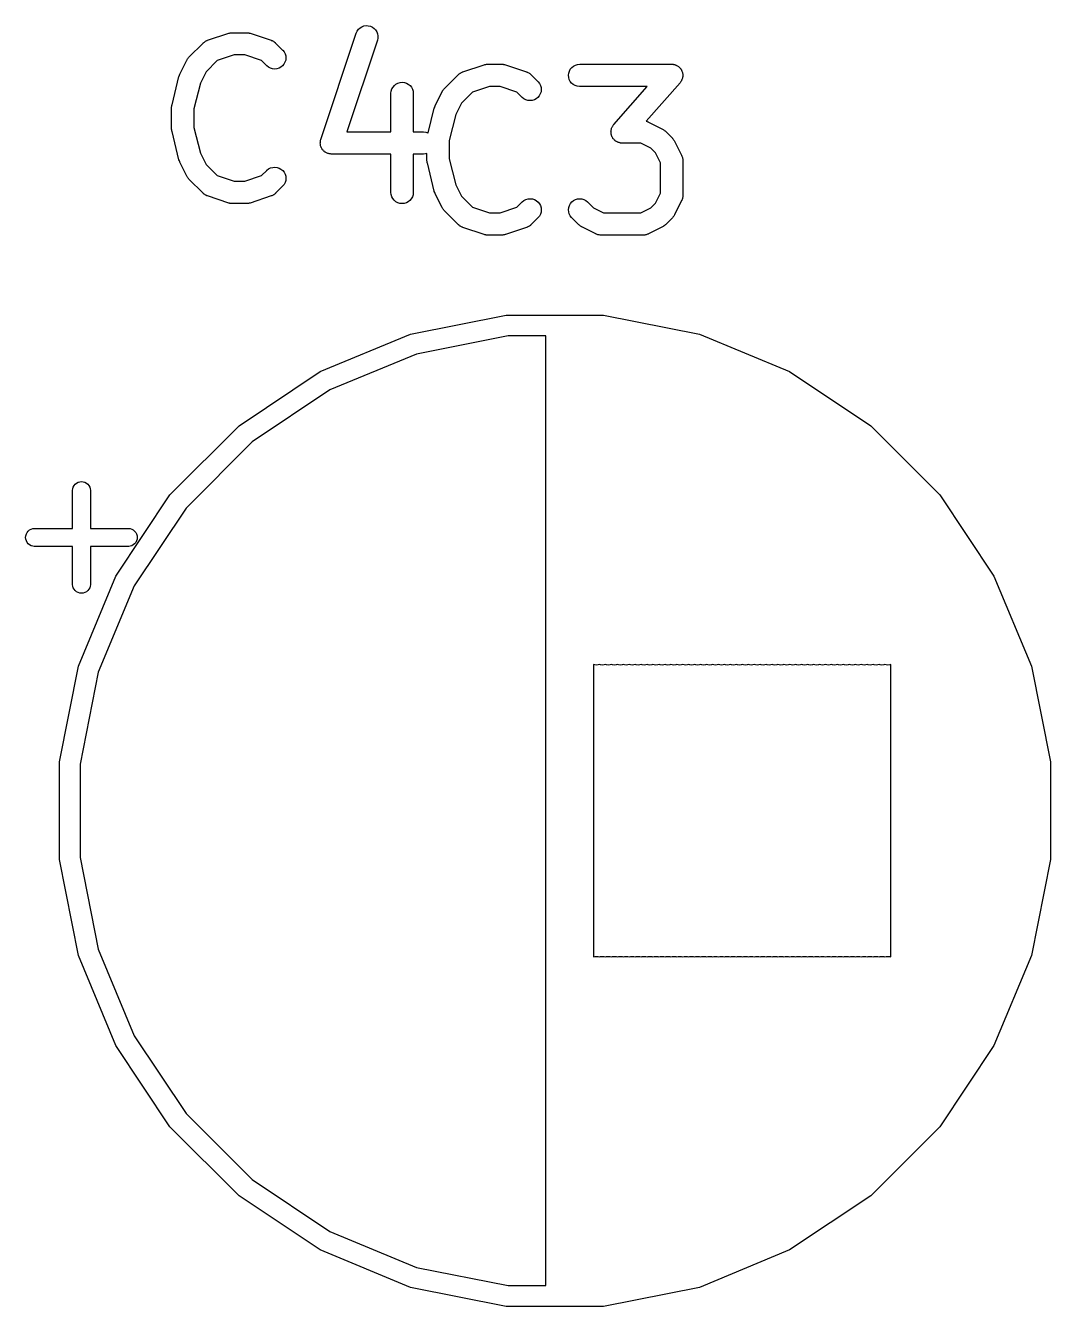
# Model space of a CAD drawing. Extents: x 104.3 to 159.2, y -93 to -16.3.
# Drawn here: x 139.93 to 146.82, y -77.5 to -68.89 of the extents above; entities that cross this region are included whole.
import ezdxf

# ---------------------------------------------------------------- set-up
doc = ezdxf.new("R2010")
doc.units = 0
doc.layers.add('BLACK', color=7, linetype='CONTINUOUS')

msp = doc.modelspace()

# ---------------------------------------------------------------- linework, layer by layer
at = {"layer": 'BLACK', "linetype": 'CONTINUOUS'}
for p, q in [((142.154, -68.9361), (142.16, -68.9228)), ((142.16, -68.9228), (142.168, -68.9109)), ((142.168, -68.9109), (142.179, -68.901)), ((142.179, -68.901), (142.192, -68.8933)), ((142.192, -68.8933), (142.205, -68.8882)), ((142.205, -68.8882), (142.22, -68.8859)), ((142.22, -68.8859), (142.234, -68.8864)), ((142.234, -68.8864), (142.249, -68.8898)), ((142.249, -68.8898), (142.262, -68.8958)), ((142.262, -68.8958), (142.274, -68.9044)), ((142.274, -68.9044), (142.284, -68.915)), ((142.284, -68.915), (142.292, -68.9275)), ((142.292, -68.9275), (142.297, -68.9411)), ((141.028, -69.0982), (141.124, -69.003)), ((141.124, -69.0022), (141.126, -69.0009)), ((141.124, -69.003), (141.124, -69.0022)), ((141.126, -69.0009), (141.128, -68.9993)), ((141.128, -68.9993), (141.132, -68.9963)), ((141.132, -68.9963), (141.136, -68.9931)), ((141.136, -68.9931), (141.138, -68.9921)), ((141.138, -68.9921), (141.14, -68.9908)), ((141.14, -68.9908), (141.144, -68.9887)), ((141.144, -68.9887), (141.149, -68.9864)), ((141.149, -68.9864), (141.151, -68.9857)), ((141.151, -68.9857), (141.153, -68.9848)), ((141.153, -68.9848), (141.296, -68.9372)), ((141.296, -68.9372), (141.297, -68.9369)), ((141.297, -68.9369), (141.301, -68.936)), ((141.301, -68.936), (141.305, -68.9348)), ((141.305, -68.9348), (141.308, -68.9345)), ((141.308, -68.9345), (141.311, -68.9339)), ((141.311, -68.9339), (141.315, -68.9338)), ((141.315, -68.9338), (141.32, -68.9334)), ((141.32, -68.9334), (141.415, -68.9334)), ((141.415, -68.9334), (141.416, -68.9334)), ((141.416, -68.9334), (141.42, -68.9339)), ((141.42, -68.9339), (141.424, -68.934)), ((141.424, -68.934), (141.427, -68.9347)), ((141.427, -68.9347), (141.43, -68.935)), ((141.43, -68.935), (141.434, -68.9363)), ((141.434, -68.9363), (141.439, -68.9372)), ((141.439, -68.9372), (141.581, -68.9848)), ((141.581, -68.9848), (141.582, -68.9852)), ((141.582, -68.9852), (141.584, -68.9861)), ((141.584, -68.9861), (141.587, -68.9868)), ((141.587, -68.9868), (141.591, -68.9892)), ((141.591, -68.9892), (141.596, -68.9913)), ((141.596, -68.9913), (141.597, -68.9926)), ((141.597, -68.9926), (141.599, -68.9937)), ((141.599, -68.9937), (141.603, -68.9969)), ((141.603, -68.9969), (141.608, -68.9999)), ((141.608, -68.9999), (141.609, -69.0016)), ((141.609, -69.0016), (141.611, -69.003)), ((141.611, -69.003), (141.658, -69.0506)), ((141.915, -69.6513), (142.153, -68.937)), ((142.296, -68.9845), (142.09, -69.6)), ((142.153, -68.937), (142.154, -68.9361)), ((142.299, -68.9702), (142.296, -68.9845)), ((142.297, -68.9411), (142.299, -68.9556)), ((142.299, -68.9556), (142.299, -68.9702)), ((141.026, -69.1015), (141.028, -69.0982)), ((141.332, -69.0834), (141.217, -69.1216)), ((141.403, -69.0834), (141.332, -69.0834)), ((141.517, -69.1216), (141.403, -69.0834)), ((141.658, -69.0506), (141.659, -69.0513)), ((141.659, -69.0513), (141.668, -69.0628)), ((141.668, -69.0628), (141.675, -69.0758)), ((141.675, -69.0758), (141.679, -69.0898)), ((141.679, -69.0898), (141.68, -69.1044)), ((140.967, -69.2129), (141.014, -69.1177)), ((141.014, -69.1177), (141.015, -69.1168)), ((141.015, -69.1168), (141.017, -69.1132)), ((141.017, -69.1132), (141.019, -69.1095)), ((141.019, -69.1095), (141.021, -69.1071)), ((141.021, -69.1071), (141.023, -69.1045)), ((141.023, -69.1045), (141.026, -69.1015)), ((141.217, -69.1216), (141.143, -69.1957)), ((141.552, -69.1567), (141.517, -69.1216)), ((141.564, -69.1659), (141.552, -69.1567)), ((141.577, -69.1729), (141.564, -69.1659)), ((141.591, -69.1771), (141.577, -69.1729)), ((141.605, -69.1786), (141.591, -69.1771)), ((141.62, -69.1772), (141.605, -69.1786)), ((141.634, -69.1731), (141.62, -69.1772)), ((141.647, -69.1662), (141.634, -69.1731)), ((141.658, -69.157), (141.647, -69.1662)), ((141.667, -69.1458), (141.658, -69.157)), ((141.674, -69.1329), (141.667, -69.1458)), ((141.679, -69.119), (141.674, -69.1329)), ((141.68, -69.1044), (141.679, -69.119)), ((142.871, -69.1968), (143.014, -69.1492)), ((143.014, -69.1492), (143.015, -69.1489)), ((143.015, -69.1489), (143.019, -69.148)), ((143.019, -69.148), (143.023, -69.1468)), ((143.023, -69.1468), (143.026, -69.1465)), ((143.026, -69.1465), (143.029, -69.1459)), ((143.029, -69.1459), (143.033, -69.1458)), ((143.033, -69.1458), (143.038, -69.1454)), ((143.038, -69.1454), (143.133, -69.1454)), ((143.133, -69.1454), (143.134, -69.1454)), ((143.134, -69.1454), (143.138, -69.1459)), ((143.138, -69.1459), (143.142, -69.146)), ((143.142, -69.146), (143.145, -69.1467)), ((143.145, -69.1467), (143.148, -69.147)), ((143.148, -69.147), (143.152, -69.1483)), ((143.152, -69.1483), (143.157, -69.1492)), ((143.157, -69.1492), (143.299, -69.1968)), ((143.588, -69.1913), (143.594, -69.1784)), ((143.594, -69.1784), (143.604, -69.1672)), ((143.604, -69.1672), (143.615, -69.1579)), ((143.615, -69.1579), (143.628, -69.151)), ((143.628, -69.151), (143.642, -69.1468)), ((143.642, -69.1468), (143.657, -69.1454)), ((143.657, -69.1454), (144.276, -69.1454)), ((144.276, -69.1454), (144.277, -69.1454)), ((144.277, -69.1454), (144.281, -69.1459)), ((144.281, -69.1459), (144.286, -69.1461)), ((144.286, -69.1461), (144.289, -69.1467)), ((144.289, -69.1467), (144.291, -69.147)), ((144.291, -69.147), (144.296, -69.1484)), ((144.296, -69.1484), (144.3, -69.1495)), ((144.3, -69.1495), (144.303, -69.1506)), ((144.303, -69.1506), (144.305, -69.1514)), ((144.305, -69.1514), (144.309, -69.1537)), ((144.309, -69.1537), (144.314, -69.1557)), ((144.314, -69.1557), (144.316, -69.1572)), ((144.316, -69.1572), (144.318, -69.1585)), ((144.318, -69.1585), (144.322, -69.1615)), ((144.322, -69.1615), (144.325, -69.1643)), ((144.325, -69.1643), (144.327, -69.1662)), ((144.327, -69.1662), (144.329, -69.1679)), ((144.329, -69.1679), (144.332, -69.1716)), ((144.332, -69.1716), (144.335, -69.175)), ((144.335, -69.175), (144.337, -69.1773)), ((144.337, -69.1773), (144.338, -69.1793)), ((144.338, -69.1793), (144.341, -69.1835)), ((144.341, -69.1835), (144.343, -69.1875)), ((140.914, -69.4188), (140.961, -69.2283)), ((140.961, -69.2273), (140.962, -69.2269)), ((140.961, -69.2283), (140.961, -69.2273)), ((140.962, -69.2266), (140.964, -69.2201)), ((140.962, -69.2269), (140.962, -69.2266)), ((140.964, -69.2201), (140.967, -69.2136)), ((140.967, -69.2133), (140.967, -69.2129)), ((140.967, -69.2136), (140.967, -69.2133)), ((141.143, -69.1957), (141.105, -69.2727)), ((142.421, -69.279), (142.434, -69.2722)), ((142.434, -69.2722), (142.448, -69.268)), ((142.448, -69.268), (142.463, -69.2667)), ((142.463, -69.2667), (142.478, -69.2682)), ((142.478, -69.2682), (142.492, -69.2726)), ((142.492, -69.2726), (142.504, -69.2795)), ((142.746, -69.3102), (142.842, -69.215)), ((142.842, -69.2142), (142.844, -69.2129)), ((142.842, -69.215), (142.842, -69.2142)), ((142.844, -69.2129), (142.846, -69.2113)), ((142.846, -69.2113), (142.85, -69.2083)), ((142.85, -69.2083), (142.854, -69.2051)), ((142.854, -69.2051), (142.856, -69.2041)), ((142.856, -69.2041), (142.858, -69.2028)), ((142.858, -69.2028), (142.862, -69.2007)), ((142.862, -69.2007), (142.867, -69.1984)), ((142.867, -69.1984), (142.869, -69.1977)), ((142.869, -69.1977), (142.871, -69.1968)), ((143.299, -69.1968), (143.3, -69.1972)), ((143.3, -69.1972), (143.302, -69.1981)), ((143.302, -69.1981), (143.305, -69.1988)), ((143.305, -69.1988), (143.309, -69.2012)), ((143.309, -69.2012), (143.314, -69.2033)), ((143.314, -69.2033), (143.315, -69.2046)), ((143.315, -69.2046), (143.317, -69.2057)), ((143.317, -69.2057), (143.321, -69.2089)), ((143.321, -69.2089), (143.326, -69.2119)), ((143.326, -69.2119), (143.327, -69.2136)), ((143.327, -69.2136), (143.329, -69.215)), ((143.329, -69.215), (143.376, -69.2626)), ((143.376, -69.2626), (143.377, -69.2633)), ((143.377, -69.2633), (143.386, -69.2748)), ((143.582, -69.2199), (143.583, -69.2053)), ((143.583, -69.2344), (143.582, -69.2199)), ((143.583, -69.2053), (143.588, -69.1913)), ((143.587, -69.2485), (143.583, -69.2344)), ((143.594, -69.2614), (143.587, -69.2485)), ((143.603, -69.2729), (143.594, -69.2614)), ((144.332, -69.2698), (144.105, -69.5291)), ((144.335, -69.2659), (144.332, -69.2698)), ((144.338, -69.2623), (144.335, -69.2659)), ((144.339, -69.26), (144.338, -69.2623)), ((144.341, -69.2579), (144.339, -69.26)), ((144.343, -69.2536), (144.341, -69.2579)), ((144.343, -69.1875), (144.344, -69.19)), ((144.345, -69.2494), (144.343, -69.2536)), ((144.344, -69.19), (144.345, -69.1923)), ((144.345, -69.1923), (144.347, -69.1968)), ((144.346, -69.2469), (144.345, -69.2494)), ((144.347, -69.2445), (144.346, -69.2469)), ((144.347, -69.1968), (144.348, -69.2012)), ((144.348, -69.24), (144.347, -69.2445)), ((144.348, -69.2012), (144.349, -69.2038)), ((144.349, -69.2355), (144.348, -69.24)), ((144.349, -69.2038), (144.349, -69.2063)), ((144.349, -69.2063), (144.35, -69.211)), ((144.35, -69.2303), (144.349, -69.2328)), ((144.349, -69.2328), (144.349, -69.2355)), ((144.35, -69.211), (144.351, -69.2157)), ((144.351, -69.2157), (144.35, -69.2183)), ((144.35, -69.2183), (144.351, -69.2209)), ((144.351, -69.2209), (144.35, -69.2256)), ((144.35, -69.2256), (144.35, -69.2303)), ((141.105, -69.2727), (141.061, -69.4462)), ((142.387, -69.3407), (142.389, -69.3261)), ((142.387, -69.3417), (142.387, -69.3407)), ((142.387, -69.6), (142.387, -69.3417)), ((142.389, -69.3261), (142.394, -69.3122)), ((142.394, -69.3122), (142.401, -69.2993)), ((142.401, -69.2993), (142.41, -69.2881)), ((142.41, -69.2881), (142.421, -69.279)), ((142.504, -69.2795), (142.516, -69.2889)), ((142.516, -69.2889), (142.525, -69.3002)), ((142.525, -69.3002), (142.532, -69.3131)), ((142.532, -69.3131), (142.536, -69.3271)), ((142.536, -69.3271), (142.537, -69.3417)), ((142.537, -69.3417), (142.537, -69.6)), ((142.685, -69.4249), (142.732, -69.3297)), ((142.732, -69.3297), (142.733, -69.3288)), ((142.733, -69.3288), (142.735, -69.3252)), ((142.735, -69.3252), (142.737, -69.3215)), ((142.737, -69.3215), (142.739, -69.3191)), ((142.739, -69.3191), (142.741, -69.3165)), ((142.741, -69.3165), (142.744, -69.3135)), ((142.744, -69.3135), (142.746, -69.3102)), ((142.935, -69.3336), (142.861, -69.4077)), ((143.05, -69.2954), (142.935, -69.3336)), ((143.121, -69.2954), (143.05, -69.2954)), ((143.235, -69.3336), (143.121, -69.2954)), ((143.27, -69.3687), (143.235, -69.3336)), ((143.385, -69.3578), (143.376, -69.369)), ((143.392, -69.3449), (143.385, -69.3578)), ((143.386, -69.2748), (143.393, -69.2878)), ((143.397, -69.331), (143.392, -69.3449)), ((143.393, -69.2878), (143.397, -69.3018)), ((143.397, -69.3018), (143.398, -69.3164)), ((143.398, -69.3164), (143.397, -69.331)), ((143.614, -69.2823), (143.603, -69.2729)), ((143.627, -69.2893), (143.614, -69.2823)), ((143.641, -69.2937), (143.627, -69.2893)), ((143.656, -69.2954), (143.641, -69.2937)), ((143.657, -69.2954), (143.656, -69.2954)), ((144.11, -69.2954), (143.657, -69.2954)), ((143.886, -69.5519), (144.11, -69.2954)), ((140.911, -69.4332), (140.912, -69.4273)), ((140.911, -69.4346), (140.911, -69.4332)), ((140.911, -69.4359), (140.911, -69.4346)), ((140.911, -69.437), (140.911, -69.4359)), ((140.911, -69.5798), (140.911, -69.437)), ((140.912, -69.4273), (140.913, -69.4214)), ((140.913, -69.4201), (140.914, -69.4188)), ((140.913, -69.4214), (140.913, -69.4201)), ((142.637, -69.6075), (142.679, -69.4403)), ((142.679, -69.4393), (142.68, -69.4389)), ((142.679, -69.4403), (142.679, -69.4393)), ((142.68, -69.4386), (142.682, -69.4321)), ((142.68, -69.4389), (142.68, -69.4386)), ((142.682, -69.4321), (142.685, -69.4256)), ((142.685, -69.4253), (142.685, -69.4249)), ((142.685, -69.4256), (142.685, -69.4253)), ((142.861, -69.4077), (142.823, -69.4847)), ((143.282, -69.3779), (143.27, -69.3687)), ((143.295, -69.3849), (143.282, -69.3779)), ((143.309, -69.3891), (143.295, -69.3849)), ((143.323, -69.3906), (143.309, -69.3891)), ((143.338, -69.3892), (143.323, -69.3906)), ((143.352, -69.3851), (143.338, -69.3892)), ((143.365, -69.3782), (143.352, -69.3851)), ((143.376, -69.369), (143.365, -69.3782)), ((141.061, -69.4462), (141.061, -69.5706)), ((142.823, -69.4847), (142.779, -69.6582)), ((144.105, -69.5291), (144.11, -69.5309)), ((144.11, -69.5309), (144.115, -69.5324)), ((140.911, -69.5811), (140.911, -69.5798)), ((140.911, -69.5825), (140.911, -69.5811)), ((140.912, -69.5884), (140.911, -69.5825)), ((140.913, -69.5944), (140.912, -69.5884)), ((140.913, -69.5957), (140.913, -69.5944)), ((140.913, -69.597), (140.913, -69.5957)), ((140.914, -69.598), (140.913, -69.597)), ((140.961, -69.7885), (140.914, -69.598)), ((141.061, -69.5706), (141.105, -69.7441)), ((142.09, -69.6), (142.387, -69.6)), ((142.537, -69.6), (142.605, -69.6)), ((142.605, -69.6), (142.606, -69.6001)), ((142.606, -69.6001), (142.621, -69.6017)), ((142.621, -69.6017), (142.635, -69.6061)), ((142.635, -69.6061), (142.637, -69.6075)), ((143.867, -69.6008), (143.868, -69.5961)), ((143.868, -69.6034), (143.867, -69.6008)), ((143.868, -69.5914), (143.869, -69.5889)), ((143.868, -69.5961), (143.868, -69.5914)), ((143.868, -69.6061), (143.868, -69.6034)), ((143.868, -69.6107), (143.868, -69.6061)), ((143.869, -69.6154), (143.868, -69.6107)), ((143.869, -69.5863), (143.87, -69.5818)), ((143.869, -69.5889), (143.869, -69.5863)), ((143.869, -69.6179), (143.869, -69.6154)), ((143.87, -69.5818), (143.871, -69.5772)), ((143.871, -69.5772), (143.872, -69.5748)), ((143.872, -69.5748), (143.873, -69.5723)), ((143.873, -69.5723), (143.875, -69.5681)), ((143.875, -69.5681), (143.877, -69.5638)), ((143.877, -69.5638), (143.879, -69.5617)), ((143.879, -69.5617), (143.88, -69.5594)), ((143.88, -69.5594), (143.883, -69.5558)), ((143.883, -69.5558), (143.886, -69.5519)), ((144.115, -69.5324), (144.117, -69.5335)), ((144.117, -69.5335), (144.119, -69.5343)), ((144.119, -69.5343), (144.214, -69.5819)), ((144.214, -69.5819), (144.215, -69.5823)), ((144.215, -69.5823), (144.218, -69.5846)), ((144.218, -69.5846), (144.222, -69.5866)), ((144.222, -69.5866), (144.225, -69.5886)), ((144.225, -69.5886), (144.227, -69.5903)), ((144.227, -69.5903), (144.23, -69.5932)), ((144.23, -69.5932), (144.234, -69.5959)), ((144.234, -69.5959), (144.281, -69.6435)), ((141.911, -69.6745), (141.912, -69.6701)), ((141.912, -69.6774), (141.911, -69.6745)), ((141.911, -69.6802), (141.912, -69.6774)), ((141.912, -69.6846), (141.911, -69.6802)), ((141.912, -69.6656), (141.913, -69.6628)), ((141.912, -69.6701), (141.912, -69.6656)), ((141.913, -69.6891), (141.912, -69.6846)), ((141.913, -69.66), (141.914, -69.6557)), ((141.913, -69.6628), (141.913, -69.66)), ((141.913, -69.6919), (141.913, -69.6891)), ((141.914, -69.6947), (141.913, -69.6919)), ((141.914, -69.6557), (141.915, -69.6513)), ((141.915, -69.6988), (141.914, -69.6947)), ((141.917, -69.7031), (141.915, -69.6988)), ((141.918, -69.7057), (141.917, -69.7031)), ((142.779, -69.6582), (142.779, -69.7826)), ((143.87, -69.6205), (143.869, -69.6179)), ((143.872, -69.6249), (143.87, -69.6205)), ((143.873, -69.6294), (143.872, -69.6249)), ((143.874, -69.6318), (143.873, -69.6294)), ((143.875, -69.6342), (143.874, -69.6318)), ((143.877, -69.6382), (143.875, -69.6342)), ((143.88, -69.6424), (143.877, -69.6382)), ((143.881, -69.6444), (143.88, -69.6424)), ((143.883, -69.6467), (143.881, -69.6444)), ((143.886, -69.6501), (143.883, -69.6467)), ((143.889, -69.6538), (143.886, -69.6501)), ((143.891, -69.6555), (143.889, -69.6538)), ((143.893, -69.6574), (143.891, -69.6555)), ((143.896, -69.6602), (143.893, -69.6574)), ((143.9, -69.6632), (143.896, -69.6602)), ((143.902, -69.6645), (143.9, -69.6632)), ((143.904, -69.666), (143.902, -69.6645)), ((143.909, -69.668), (143.904, -69.666)), ((143.913, -69.6703), (143.909, -69.668)), ((143.915, -69.6711), (143.913, -69.6703)), ((143.918, -69.6722), (143.915, -69.6711)), ((143.922, -69.6733), (143.918, -69.6722)), ((143.927, -69.6747), (143.922, -69.6733)), ((143.929, -69.675), (143.927, -69.6747)), ((143.932, -69.6756), (143.929, -69.675)), ((143.937, -69.6758), (143.932, -69.6756)), ((143.941, -69.6763), (143.937, -69.6758)), ((143.942, -69.6763), (143.941, -69.6763)), ((144.068, -69.6763), (143.942, -69.6763)), ((144.136, -69.7106), (144.068, -69.6763)), ((144.281, -69.6435), (144.282, -69.6443)), ((144.282, -69.6443), (144.284, -69.6476)), ((144.284, -69.6476), (144.287, -69.6506)), ((144.287, -69.6506), (144.289, -69.6533)), ((144.289, -69.6533), (144.291, -69.6557)), ((144.291, -69.6557), (144.293, -69.6595)), ((144.293, -69.6595), (144.295, -69.663)), ((144.295, -69.663), (144.343, -69.7583)), ((140.961, -69.7888), (140.961, -69.7885)), ((140.961, -69.7891), (140.961, -69.7888)), ((140.964, -69.7956), (140.961, -69.7891)), ((141.105, -69.7441), (141.143, -69.8211)), ((141.919, -69.7084), (141.918, -69.7057)), ((141.921, -69.7122), (141.919, -69.7084)), ((141.924, -69.7161), (141.921, -69.7122)), ((141.925, -69.7183), (141.924, -69.7161)), ((141.927, -69.7208), (141.925, -69.7183)), ((141.93, -69.724), (141.927, -69.7208)), ((141.933, -69.7275), (141.93, -69.724)), ((141.935, -69.7294), (141.933, -69.7275)), ((141.937, -69.7314), (141.935, -69.7294)), ((141.94, -69.7341), (141.937, -69.7314)), ((141.944, -69.7369), (141.94, -69.7341)), ((141.946, -69.7383), (141.944, -69.7369)), ((141.949, -69.74), (141.946, -69.7383)), ((141.953, -69.7418), (141.949, -69.74)), ((141.957, -69.744), (141.953, -69.7418)), ((141.959, -69.7448), (141.957, -69.744)), ((141.962, -69.746), (141.959, -69.7448)), ((141.966, -69.7471), (141.962, -69.746)), ((141.971, -69.7484), (141.966, -69.7471)), ((141.974, -69.7487), (141.971, -69.7484)), ((141.976, -69.7494), (141.974, -69.7487)), ((141.981, -69.7495), (141.976, -69.7494)), ((141.985, -69.75), (141.981, -69.7495)), ((141.986, -69.75), (141.985, -69.75)), ((142.387, -69.75), (141.986, -69.75)), ((142.387, -70.0084), (142.387, -69.75)), ((142.605, -69.75), (142.537, -69.75)), ((142.537, -69.75), (142.537, -70.0084)), ((142.62, -69.7486), (142.605, -69.75)), ((142.629, -69.7458), (142.62, -69.7486)), ((142.629, -69.7918), (142.629, -69.7458)), ((142.779, -69.7826), (142.823, -69.9561)), ((144.166, -69.741), (144.136, -69.7106)), ((144.201, -69.8095), (144.166, -69.741)), ((144.343, -69.7583), (144.343, -69.7592)), ((144.343, -69.7592), (144.344, -69.7613)), ((144.344, -69.7613), (144.345, -69.7632)), ((144.345, -69.7632), (144.347, -69.7681)), ((144.347, -69.7681), (144.348, -69.7729)), ((144.348, -69.7729), (144.349, -69.7751)), ((144.349, -69.7751), (144.349, -69.7772)), ((144.349, -69.7772), (144.35, -69.7823)), ((144.35, -69.7823), (144.351, -69.7874)), ((144.351, -69.7874), (144.35, -69.7896)), ((144.35, -69.7896), (144.351, -69.7918)), ((140.966, -69.8023), (140.964, -69.7956)), ((140.966, -69.8026), (140.966, -69.8023)), ((140.966, -69.8029), (140.966, -69.8026)), ((140.967, -69.8038), (140.966, -69.8029)), ((141.014, -69.8991), (140.967, -69.8038)), ((141.143, -69.8211), (141.217, -69.8952)), ((141.517, -69.8952), (141.552, -69.8601)), ((141.552, -69.8601), (141.553, -69.8594)), ((141.553, -69.8594), (141.564, -69.8502)), ((141.564, -69.8502), (141.577, -69.8435)), ((141.577, -69.8435), (141.592, -69.8394)), ((141.592, -69.8394), (141.606, -69.8381)), ((141.606, -69.8381), (141.621, -69.8397)), ((141.621, -69.8397), (141.635, -69.8441)), ((141.635, -69.8441), (141.647, -69.8511)), ((141.647, -69.8511), (141.659, -69.8605)), ((141.659, -69.8605), (141.668, -69.8719)), ((141.668, -69.8719), (141.675, -69.8848)), ((142.629, -69.7931), (142.629, -69.7918)), ((142.629, -69.7945), (142.629, -69.7931)), ((142.63, -69.8004), (142.629, -69.7945)), ((142.631, -69.8064), (142.63, -69.8004)), ((142.631, -69.8077), (142.631, -69.8064)), ((142.631, -69.809), (142.631, -69.8077)), ((142.632, -69.81), (142.631, -69.809)), ((142.679, -70.0005), (142.632, -69.81)), ((144.201, -70.0122), (144.201, -69.8095)), ((144.351, -69.7918), (144.351, -70.0299)), ((141.017, -69.9026), (141.014, -69.8991)), ((141.019, -69.9064), (141.017, -69.9026)), ((141.021, -69.9088), (141.019, -69.9064)), ((141.022, -69.9115), (141.021, -69.9088)), ((141.025, -69.9145), (141.022, -69.9115)), ((141.028, -69.9178), (141.025, -69.9145)), ((141.028, -69.9186), (141.028, -69.9178)), ((141.124, -70.0138), (141.028, -69.9186)), ((141.217, -69.8952), (141.332, -69.9334)), ((141.332, -69.9334), (141.403, -69.9334)), ((141.403, -69.9334), (141.517, -69.8952)), ((141.668, -69.9549), (141.658, -69.9662)), ((141.675, -69.942), (141.668, -69.9549)), ((141.675, -69.8848), (141.679, -69.8988)), ((141.679, -69.928), (141.675, -69.942)), ((141.679, -69.8988), (141.68, -69.9134)), ((141.68, -69.9134), (141.679, -69.928)), ((142.823, -69.9561), (142.861, -70.0331)), ((141.125, -70.0152), (141.124, -70.0138)), ((141.127, -70.0168), (141.125, -70.0152)), ((141.131, -70.0198), (141.127, -70.0168)), ((141.135, -70.0231), (141.131, -70.0198)), ((141.137, -70.0241), (141.135, -70.0231)), ((141.139, -70.0254), (141.137, -70.0241)), ((141.143, -70.0276), (141.139, -70.0254)), ((141.148, -70.03), (141.143, -70.0276)), ((141.15, -70.0306), (141.148, -70.03)), ((141.152, -70.0316), (141.15, -70.0306)), ((141.153, -70.0319), (141.152, -70.0316)), ((141.296, -70.0795), (141.153, -70.0319)), ((141.581, -70.0319), (141.439, -70.0795)), ((141.583, -70.031), (141.581, -70.0319)), ((141.586, -70.0304), (141.583, -70.031)), ((141.59, -70.028), (141.586, -70.0304)), ((141.595, -70.026), (141.59, -70.028)), ((141.597, -70.0247), (141.595, -70.026)), ((141.599, -70.0237), (141.597, -70.0247)), ((141.603, -70.0205), (141.599, -70.0237)), ((141.607, -70.0175), (141.603, -70.0205)), ((141.608, -70.0159), (141.607, -70.0175)), ((141.61, -70.0145), (141.608, -70.0159)), ((141.611, -70.0138), (141.61, -70.0145)), ((141.658, -69.9662), (141.611, -70.0138)), ((142.389, -70.0229), (142.387, -70.0084)), ((142.393, -70.037), (142.389, -70.0229)), ((142.4, -70.0499), (142.393, -70.037)), ((142.531, -70.0379), (142.524, -70.0508)), ((142.536, -70.024), (142.531, -70.0379)), ((142.537, -70.0094), (142.536, -70.024)), ((142.537, -70.0084), (142.537, -70.0094)), ((142.679, -70.0008), (142.679, -70.0005)), ((142.679, -70.0011), (142.679, -70.0008)), ((142.682, -70.0076), (142.679, -70.0011)), ((142.684, -70.0143), (142.682, -70.0076)), ((142.684, -70.0146), (142.684, -70.0143)), ((142.684, -70.0149), (142.684, -70.0146)), ((142.685, -70.0158), (142.684, -70.0149)), ((142.732, -70.1111), (142.685, -70.0158)), ((142.861, -70.0331), (142.935, -70.1072)), ((144.166, -70.0807), (144.201, -70.0122)), ((144.349, -70.0455), (144.348, -70.0476)), ((144.348, -70.0476), (144.348, -70.0498)), ((144.35, -70.0404), (144.349, -70.0455)), ((144.351, -70.031), (144.35, -70.0331)), ((144.35, -70.0331), (144.351, -70.0354)), ((144.351, -70.0354), (144.35, -70.0404)), ((144.351, -70.0299), (144.351, -70.031)), ((141.3, -70.0805), (141.296, -70.0795)), ((141.304, -70.0817), (141.3, -70.0805)), ((141.307, -70.0821), (141.304, -70.0817)), ((141.31, -70.0828), (141.307, -70.0821)), ((141.314, -70.0829), (141.31, -70.0828)), ((141.319, -70.0834), (141.314, -70.0829)), ((141.32, -70.0834), (141.319, -70.0834)), ((141.415, -70.0834), (141.32, -70.0834)), ((141.419, -70.083), (141.415, -70.0834)), ((141.423, -70.0829), (141.419, -70.083)), ((141.426, -70.0823), (141.423, -70.0829)), ((141.429, -70.082), (141.426, -70.0823)), ((141.433, -70.0807), (141.429, -70.082)), ((141.438, -70.0799), (141.433, -70.0807)), ((141.439, -70.0795), (141.438, -70.0799)), ((142.409, -70.0612), (142.4, -70.0499)), ((142.421, -70.0706), (142.409, -70.0612)), ((142.433, -70.0775), (142.421, -70.0706)), ((142.447, -70.0818), (142.433, -70.0775)), ((142.462, -70.0834), (142.447, -70.0818)), ((142.477, -70.0821), (142.462, -70.0834)), ((142.491, -70.0779), (142.477, -70.0821)), ((142.504, -70.0711), (142.491, -70.0779)), ((142.515, -70.062), (142.504, -70.0711)), ((142.524, -70.0508), (142.515, -70.062)), ((142.735, -70.1146), (142.732, -70.1111)), ((142.737, -70.1184), (142.735, -70.1146)), ((142.739, -70.1208), (142.737, -70.1184)), ((142.74, -70.1235), (142.739, -70.1208)), ((142.743, -70.1265), (142.74, -70.1235)), ((142.746, -70.1298), (142.743, -70.1265)), ((142.746, -70.1306), (142.746, -70.1298)), ((142.842, -70.2258), (142.746, -70.1306)), ((142.935, -70.1072), (143.05, -70.1454)), ((143.121, -70.1454), (143.235, -70.1072)), ((143.235, -70.1072), (143.27, -70.0721)), ((143.27, -70.0721), (143.271, -70.0714)), ((143.271, -70.0714), (143.282, -70.0622)), ((143.282, -70.0622), (143.295, -70.0555)), ((143.295, -70.0555), (143.31, -70.0514)), ((143.31, -70.0514), (143.324, -70.0501)), ((143.324, -70.0501), (143.339, -70.0517)), ((143.339, -70.0517), (143.353, -70.0561)), ((143.353, -70.0561), (143.365, -70.0631)), ((143.365, -70.0631), (143.377, -70.0725)), ((143.377, -70.0725), (143.386, -70.0839)), ((143.386, -70.0839), (143.393, -70.0968)), ((143.393, -70.0968), (143.397, -70.1108)), ((143.397, -70.1108), (143.398, -70.1254)), ((143.398, -70.1254), (143.397, -70.14)), ((143.582, -70.1244), (143.583, -70.1098)), ((143.583, -70.1389), (143.582, -70.1244)), ((143.583, -70.1098), (143.588, -70.0958)), ((143.588, -70.0958), (143.595, -70.083)), ((143.595, -70.083), (143.604, -70.0717)), ((143.604, -70.0717), (143.615, -70.0625)), ((143.615, -70.0625), (143.628, -70.0557)), ((143.628, -70.0557), (143.642, -70.0515)), ((143.642, -70.0515), (143.657, -70.0501)), ((143.657, -70.0501), (143.671, -70.0516)), ((143.671, -70.0516), (143.685, -70.0559)), ((143.685, -70.0559), (143.698, -70.0628)), ((143.698, -70.0628), (143.71, -70.0721)), ((143.71, -70.0721), (143.749, -70.1111)), ((143.749, -70.1111), (143.817, -70.1454)), ((144.068, -70.1454), (144.136, -70.1111)), ((144.136, -70.1111), (144.166, -70.0807)), ((144.343, -70.0634), (144.295, -70.1587)), ((144.344, -70.0614), (144.343, -70.0634)), ((144.345, -70.0594), (144.344, -70.0614)), ((144.346, -70.0546), (144.345, -70.0594)), ((144.348, -70.0498), (144.346, -70.0546)), ((143.05, -70.1454), (143.121, -70.1454)), ((143.376, -70.1782), (143.329, -70.2258)), ((143.386, -70.1669), (143.376, -70.1782)), ((143.393, -70.154), (143.386, -70.1669)), ((143.397, -70.14), (143.393, -70.154)), ((143.587, -70.153), (143.583, -70.1389)), ((143.594, -70.166), (143.587, -70.153)), ((143.603, -70.1774), (143.594, -70.166)), ((143.604, -70.1782), (143.603, -70.1774)), ((143.651, -70.2258), (143.604, -70.1782)), ((143.817, -70.1454), (144.068, -70.1454)), ((144.281, -70.1782), (144.234, -70.2258)), ((144.284, -70.1749), (144.281, -70.1782)), ((144.287, -70.1719), (144.284, -70.1749)), ((144.288, -70.1693), (144.287, -70.1719)), ((144.29, -70.1669), (144.288, -70.1693)), ((144.292, -70.1632), (144.29, -70.1669)), ((144.295, -70.1596), (144.292, -70.1632)), ((144.295, -70.1587), (144.295, -70.1596)), ((142.843, -70.2272), (142.842, -70.2258)), ((142.845, -70.2288), (142.843, -70.2272)), ((142.849, -70.2318), (142.845, -70.2288)), ((142.853, -70.2351), (142.849, -70.2318)), ((142.855, -70.2361), (142.853, -70.2351)), ((142.857, -70.2374), (142.855, -70.2361)), ((142.861, -70.2396), (142.857, -70.2374)), ((142.866, -70.242), (142.861, -70.2396)), ((142.868, -70.2426), (142.866, -70.242)), ((142.87, -70.2436), (142.868, -70.2426)), ((142.871, -70.2439), (142.87, -70.2436)), ((143.014, -70.2915), (142.871, -70.2439)), ((143.018, -70.2925), (143.014, -70.2915)), ((143.022, -70.2937), (143.018, -70.2925)), ((143.025, -70.2941), (143.022, -70.2937)), ((143.028, -70.2948), (143.025, -70.2941)), ((143.032, -70.2949), (143.028, -70.2948)), ((143.037, -70.2954), (143.032, -70.2949)), ((143.038, -70.2954), (143.037, -70.2954)), ((143.133, -70.2954), (143.038, -70.2954)), ((143.137, -70.295), (143.133, -70.2954)), ((143.141, -70.2949), (143.137, -70.295)), ((143.144, -70.2943), (143.141, -70.2949)), ((143.147, -70.294), (143.144, -70.2943)), ((143.151, -70.2927), (143.147, -70.294)), ((143.156, -70.2919), (143.151, -70.2927)), ((143.157, -70.2915), (143.156, -70.2919)), ((143.299, -70.2439), (143.157, -70.2915)), ((143.301, -70.243), (143.299, -70.2439)), ((143.304, -70.2424), (143.301, -70.243)), ((143.308, -70.24), (143.304, -70.2424)), ((143.313, -70.238), (143.308, -70.24)), ((143.315, -70.2367), (143.313, -70.238)), ((143.317, -70.2357), (143.315, -70.2367)), ((143.321, -70.2325), (143.317, -70.2357)), ((143.325, -70.2295), (143.321, -70.2325)), ((143.326, -70.2279), (143.325, -70.2295)), ((143.328, -70.2265), (143.326, -70.2279)), ((143.329, -70.2258), (143.328, -70.2265)), ((143.655, -70.2285), (143.651, -70.2258)), ((143.658, -70.2314), (143.655, -70.2285)), ((143.66, -70.2331), (143.658, -70.2314)), ((143.663, -70.2351), (143.66, -70.2331)), ((143.666, -70.2371), (143.663, -70.2351)), ((143.67, -70.2394), (143.666, -70.2371)), ((143.671, -70.2398), (143.67, -70.2394)), ((143.766, -70.2875), (143.671, -70.2398)), ((143.768, -70.2883), (143.766, -70.2875)), ((143.77, -70.2893), (143.768, -70.2883)), ((143.775, -70.2909), (143.77, -70.2893)), ((143.78, -70.2927), (143.775, -70.2909)), ((143.782, -70.2931), (143.78, -70.2927)), ((143.784, -70.2937), (143.782, -70.2931)), ((143.789, -70.2943), (143.784, -70.2937)), ((143.794, -70.2952), (143.789, -70.2943)), ((143.796, -70.2951), (143.794, -70.2952)), ((143.798, -70.2954), (143.796, -70.2951)), ((143.8, -70.2954), (143.798, -70.2954)), ((144.085, -70.2954), (143.8, -70.2954)), ((144.087, -70.2952), (144.085, -70.2954)), ((144.09, -70.2953), (144.087, -70.2952)), ((144.095, -70.2945), (144.09, -70.2953)), ((144.1, -70.294), (144.095, -70.2945)), ((144.102, -70.2933), (144.1, -70.294)), ((144.104, -70.293), (144.102, -70.2933)), ((144.109, -70.2912), (144.104, -70.293)), ((144.114, -70.2897), (144.109, -70.2912)), ((144.116, -70.2887), (144.114, -70.2897)), ((144.118, -70.2879), (144.116, -70.2887)), ((144.119, -70.2875), (144.118, -70.2879)), ((144.214, -70.2398), (144.119, -70.2875)), ((144.218, -70.2376), (144.214, -70.2398)), ((144.221, -70.2357), (144.218, -70.2376)), ((144.224, -70.2337), (144.221, -70.2357)), ((144.226, -70.2321), (144.224, -70.2337)), ((144.229, -70.2292), (144.226, -70.2321)), ((144.233, -70.2265), (144.229, -70.2292)), ((144.234, -70.2258), (144.233, -70.2265)), ((142.518, -70.9622), (143.162, -70.8341)), ((143.162, -70.8341), (143.818, -70.8341)), ((143.818, -70.8341), (144.462, -70.9622)), ((141.911, -71.2136), (142.518, -70.9622)), ((143.175, -70.9735), (142.558, -71.0962)), ((143.43, -70.9735), (143.175, -70.9735)), ((143.43, -77.3625), (143.43, -70.9735)), ((144.462, -70.9622), (145.069, -71.2136)), ((142.558, -71.0962), (141.977, -71.337)), ((141.365, -71.5784), (141.911, -71.2136)), ((145.069, -71.2136), (145.615, -71.5784)), ((141.977, -71.337), (141.454, -71.6866)), ((140.9, -72.0428), (141.365, -71.5784)), ((145.615, -71.5784), (146.08, -72.0428)), ((141.454, -71.6866), (141.009, -72.1316)), ((140.245, -72.0111), (140.246, -72.0022)), ((140.245, -72.269), (140.245, -72.0111)), ((140.246, -72.0022), (140.249, -71.9909)), ((140.249, -71.9909), (140.255, -71.9805)), ((140.255, -71.9805), (140.262, -71.9714)), ((140.262, -71.9714), (140.271, -71.9639)), ((140.271, -71.9639), (140.282, -71.9583)), ((140.282, -71.9583), (140.293, -71.9549)), ((140.293, -71.9549), (140.305, -71.9537)), ((140.305, -71.9537), (140.317, -71.9549)), ((140.317, -71.9549), (140.328, -71.9583)), ((140.328, -71.9583), (140.338, -71.9639)), ((140.338, -71.9639), (140.347, -71.9714)), ((140.347, -71.9714), (140.355, -71.9805)), ((140.355, -71.9805), (140.36, -71.9909)), ((140.36, -71.9909), (140.364, -72.0022)), ((140.364, -72.0022), (140.365, -72.0111)), ((140.365, -72.0111), (140.365, -72.269)), ((140.536, -72.5888), (140.9, -72.0428)), ((146.08, -72.0428), (146.444, -72.5888)), ((141.009, -72.1316), (140.659, -72.6548)), ((139.94, -72.2955), (139.947, -72.2864)), ((139.947, -72.2864), (139.956, -72.2789)), ((139.956, -72.2789), (139.967, -72.2733)), ((139.967, -72.2733), (139.978, -72.2699)), ((139.978, -72.2699), (139.987, -72.269)), ((139.987, -72.269), (140.245, -72.269)), ((140.365, -72.269), (140.623, -72.269)), ((140.623, -72.269), (140.632, -72.2699)), ((140.632, -72.2699), (140.643, -72.2733)), ((140.643, -72.2733), (140.653, -72.2789)), ((140.653, -72.2789), (140.662, -72.2864)), ((140.662, -72.2864), (140.67, -72.2955)), ((139.929, -72.329), (139.931, -72.3172)), ((139.931, -72.3408), (139.929, -72.329)), ((139.931, -72.3172), (139.934, -72.3059)), ((139.934, -72.3521), (139.931, -72.3408)), ((139.934, -72.3059), (139.94, -72.2955)), ((139.94, -72.3625), (139.934, -72.3521)), ((139.947, -72.3716), (139.94, -72.3625)), ((139.956, -72.3791), (139.947, -72.3716)), ((140.662, -72.3716), (140.653, -72.3791)), ((140.67, -72.3625), (140.662, -72.3716)), ((140.67, -72.2955), (140.675, -72.3059)), ((140.675, -72.3521), (140.67, -72.3625)), ((140.675, -72.3059), (140.679, -72.3172)), ((140.679, -72.3408), (140.675, -72.3521)), ((140.679, -72.3172), (140.68, -72.329)), ((140.68, -72.329), (140.679, -72.3408)), ((139.967, -72.3847), (139.956, -72.3791)), ((139.978, -72.3881), (139.967, -72.3847)), ((139.987, -72.389), (139.978, -72.3881)), ((140.245, -72.389), (139.987, -72.389)), ((140.245, -72.6469), (140.245, -72.389)), ((140.623, -72.389), (140.365, -72.389)), ((140.365, -72.389), (140.365, -72.6469)), ((140.632, -72.3881), (140.623, -72.389)), ((140.643, -72.3847), (140.632, -72.3881)), ((140.653, -72.3791), (140.643, -72.3847)), ((140.284, -73.1955), (140.536, -72.5888)), ((146.444, -72.5888), (146.696, -73.1955)), ((140.246, -72.6558), (140.245, -72.6469)), ((140.249, -72.6671), (140.246, -72.6558)), ((140.255, -72.6775), (140.249, -72.6671)), ((140.262, -72.6866), (140.255, -72.6775)), ((140.271, -72.6941), (140.262, -72.6866)), ((140.282, -72.6997), (140.271, -72.6941)), ((140.293, -72.7031), (140.282, -72.6997)), ((140.305, -72.7043), (140.293, -72.7031)), ((140.317, -72.7031), (140.305, -72.7043)), ((140.328, -72.6997), (140.317, -72.7031)), ((140.338, -72.6941), (140.328, -72.6997)), ((140.347, -72.6866), (140.338, -72.6941)), ((140.355, -72.6775), (140.347, -72.6866)), ((140.36, -72.6671), (140.355, -72.6775)), ((140.364, -72.6558), (140.36, -72.6671)), ((140.365, -72.6469), (140.364, -72.6558)), ((140.659, -72.6548), (140.418, -73.2362)), ((140.156, -73.8396), (140.284, -73.1955)), ((143.758, -73.1871), (143.75, -73.1846)), ((143.75, -73.1846), (143.75, -75.1514)), ((143.77, -73.1883), (143.758, -73.1871)), ((143.782, -73.1871), (143.77, -73.1883)), ((143.79, -73.1846), (143.782, -73.1871)), ((143.798, -73.1871), (143.79, -73.1846)), ((143.81, -73.1883), (143.798, -73.1871)), ((143.822, -73.1871), (143.81, -73.1883)), ((143.83, -73.1846), (143.822, -73.1871)), ((143.838, -73.1871), (143.83, -73.1846)), ((143.85, -73.1883), (143.838, -73.1871)), ((143.862, -73.1871), (143.85, -73.1883)), ((143.87, -73.1846), (143.862, -73.1871)), ((143.878, -73.1871), (143.87, -73.1846)), ((143.89, -73.1883), (143.878, -73.1871)), ((143.902, -73.1871), (143.89, -73.1883)), ((143.91, -73.1846), (143.902, -73.1871)), ((143.918, -73.1871), (143.91, -73.1846)), ((143.93, -73.1883), (143.918, -73.1871)), ((143.942, -73.1871), (143.93, -73.1883)), ((143.95, -73.1846), (143.942, -73.1871)), ((143.958, -73.1871), (143.95, -73.1846)), ((143.97, -73.1883), (143.958, -73.1871)), ((143.982, -73.1871), (143.97, -73.1883)), ((143.99, -73.1846), (143.982, -73.1871)), ((143.998, -73.1871), (143.99, -73.1846)), ((144.01, -73.1883), (143.998, -73.1871)), ((144.022, -73.1871), (144.01, -73.1883)), ((144.03, -73.1846), (144.022, -73.1871)), ((144.038, -73.1871), (144.03, -73.1846)), ((144.05, -73.1883), (144.038, -73.1871)), ((144.062, -73.1871), (144.05, -73.1883)), ((144.07, -73.1846), (144.062, -73.1871)), ((144.078, -73.1871), (144.07, -73.1846)), ((144.09, -73.1883), (144.078, -73.1871)), ((144.102, -73.1871), (144.09, -73.1883)), ((144.11, -73.1846), (144.102, -73.1871)), ((144.118, -73.1871), (144.11, -73.1846)), ((144.13, -73.1883), (144.118, -73.1871)), ((144.142, -73.1871), (144.13, -73.1883)), ((144.15, -73.1846), (144.142, -73.1871)), ((144.158, -73.1871), (144.15, -73.1846)), ((144.17, -73.1883), (144.158, -73.1871)), ((144.182, -73.1871), (144.17, -73.1883)), ((144.191, -73.1845), (144.182, -73.1871)), ((144.199, -73.1871), (144.191, -73.1845)), ((144.211, -73.1883), (144.199, -73.1871)), ((144.223, -73.1871), (144.211, -73.1883)), ((144.231, -73.1846), (144.223, -73.1871)), ((144.239, -73.1871), (144.231, -73.1846)), ((144.251, -73.1883), (144.239, -73.1871)), ((144.263, -73.1871), (144.251, -73.1883)), ((144.271, -73.1846), (144.263, -73.1871)), ((144.279, -73.1871), (144.271, -73.1846)), ((144.291, -73.1883), (144.279, -73.1871)), ((144.303, -73.1871), (144.291, -73.1883)), ((144.311, -73.1846), (144.303, -73.1871)), ((144.319, -73.1871), (144.311, -73.1846)), ((144.331, -73.1883), (144.319, -73.1871)), ((144.343, -73.1871), (144.331, -73.1883)), ((144.351, -73.1846), (144.343, -73.1871)), ((144.359, -73.1871), (144.351, -73.1846)), ((144.371, -73.1883), (144.359, -73.1871)), ((144.383, -73.1871), (144.371, -73.1883)), ((144.391, -73.1846), (144.383, -73.1871)), ((144.399, -73.1871), (144.391, -73.1846)), ((144.411, -73.1883), (144.399, -73.1871)), ((144.423, -73.1871), (144.411, -73.1883)), ((144.431, -73.1846), (144.423, -73.1871)), ((144.439, -73.1871), (144.431, -73.1846)), ((144.451, -73.1883), (144.439, -73.1871)), ((144.463, -73.1871), (144.451, -73.1883)), ((144.471, -73.1846), (144.463, -73.1871)), ((144.479, -73.1871), (144.471, -73.1846)), ((144.491, -73.1883), (144.479, -73.1871)), ((144.503, -73.1871), (144.491, -73.1883)), ((144.511, -73.1846), (144.503, -73.1871)), ((144.519, -73.1871), (144.511, -73.1846)), ((144.531, -73.1883), (144.519, -73.1871)), ((144.543, -73.1871), (144.531, -73.1883)), ((144.551, -73.1846), (144.543, -73.1871)), ((144.559, -73.1871), (144.551, -73.1846)), ((144.571, -73.1883), (144.559, -73.1871)), ((144.583, -73.1871), (144.571, -73.1883)), ((144.591, -73.1846), (144.583, -73.1871)), ((144.599, -73.1871), (144.591, -73.1846)), ((144.611, -73.1883), (144.599, -73.1871)), ((144.623, -73.1871), (144.611, -73.1883)), ((144.631, -73.1846), (144.623, -73.1871)), ((144.639, -73.1871), (144.631, -73.1846)), ((144.651, -73.1883), (144.639, -73.1871)), ((144.663, -73.1871), (144.651, -73.1883)), ((144.671, -73.1846), (144.663, -73.1871)), ((144.679, -73.1871), (144.671, -73.1846)), ((144.691, -73.1883), (144.679, -73.1871)), ((144.703, -73.1871), (144.691, -73.1883)), ((144.711, -73.1846), (144.703, -73.1871)), ((144.719, -73.1871), (144.711, -73.1846)), ((144.731, -73.1883), (144.719, -73.1871)), ((144.743, -73.1871), (144.731, -73.1883)), ((144.751, -73.1846), (144.743, -73.1871)), ((144.759, -73.1871), (144.751, -73.1846)), ((144.771, -73.1883), (144.759, -73.1871)), ((144.783, -73.1871), (144.771, -73.1883)), ((144.791, -73.1846), (144.783, -73.1871)), ((144.799, -73.1871), (144.791, -73.1846)), ((144.811, -73.1883), (144.799, -73.1871)), ((144.823, -73.1871), (144.811, -73.1883)), ((144.831, -73.1846), (144.823, -73.1871)), ((144.839, -73.1871), (144.831, -73.1846)), ((144.851, -73.1883), (144.839, -73.1871)), ((144.863, -73.1871), (144.851, -73.1883)), ((144.871, -73.1846), (144.863, -73.1871)), ((144.879, -73.1871), (144.871, -73.1846)), ((144.891, -73.1883), (144.879, -73.1871)), ((144.903, -73.1871), (144.891, -73.1883)), ((144.911, -73.1846), (144.903, -73.1871)), ((144.919, -73.1871), (144.911, -73.1846)), ((144.931, -73.1883), (144.919, -73.1871)), ((144.943, -73.1871), (144.931, -73.1883)), ((144.951, -73.1846), (144.943, -73.1871)), ((144.959, -73.1871), (144.951, -73.1846)), ((144.971, -73.1883), (144.959, -73.1871)), ((144.983, -73.1871), (144.971, -73.1883)), ((144.991, -73.1846), (144.983, -73.1871)), ((144.999, -73.1871), (144.991, -73.1846)), ((145.011, -73.1883), (144.999, -73.1871)), ((145.023, -73.1871), (145.011, -73.1883)), ((145.031, -73.1846), (145.023, -73.1871)), ((145.039, -73.1871), (145.031, -73.1846)), ((145.051, -73.1883), (145.039, -73.1871)), ((145.063, -73.1871), (145.051, -73.1883)), ((145.071, -73.1846), (145.063, -73.1871)), ((145.079, -73.1871), (145.071, -73.1846)), ((145.091, -73.1883), (145.079, -73.1871)), ((145.103, -73.1871), (145.091, -73.1883)), ((145.111, -73.1846), (145.103, -73.1871)), ((145.119, -73.1871), (145.111, -73.1846)), ((145.131, -73.1883), (145.119, -73.1871)), ((145.143, -73.1871), (145.131, -73.1883)), ((145.151, -73.1846), (145.143, -73.1871)), ((145.159, -73.1871), (145.151, -73.1846)), ((145.171, -73.1883), (145.159, -73.1871)), ((145.183, -73.1871), (145.171, -73.1883)), ((145.191, -73.1846), (145.183, -73.1871)), ((145.199, -73.1871), (145.191, -73.1846)), ((145.211, -73.1883), (145.199, -73.1871)), ((145.223, -73.1871), (145.211, -73.1883)), ((145.231, -73.1846), (145.223, -73.1871)), ((145.239, -73.1871), (145.231, -73.1846)), ((145.251, -73.1883), (145.239, -73.1871)), ((145.263, -73.1871), (145.251, -73.1883)), ((145.271, -73.1846), (145.263, -73.1871)), ((145.279, -73.1871), (145.271, -73.1846)), ((145.291, -73.1883), (145.279, -73.1871)), ((145.303, -73.1871), (145.291, -73.1883)), ((145.311, -73.1846), (145.303, -73.1871)), ((145.319, -73.1871), (145.311, -73.1846)), ((145.331, -73.1883), (145.319, -73.1871)), ((145.343, -73.1871), (145.331, -73.1883)), ((145.351, -73.1846), (145.343, -73.1871)), ((145.359, -73.1871), (145.351, -73.1846)), ((145.371, -73.1883), (145.359, -73.1871)), ((145.383, -73.1871), (145.371, -73.1883)), ((145.391, -73.1846), (145.383, -73.1871)), ((145.399, -73.1871), (145.391, -73.1846)), ((145.411, -73.1883), (145.399, -73.1871)), ((145.423, -73.1871), (145.411, -73.1883)), ((145.431, -73.1846), (145.423, -73.1871)), ((145.439, -73.1871), (145.431, -73.1846)), ((145.451, -73.1883), (145.439, -73.1871)), ((145.463, -73.1871), (145.451, -73.1883)), ((145.471, -73.1846), (145.463, -73.1871)), ((145.479, -73.1871), (145.471, -73.1846)), ((145.491, -73.1883), (145.479, -73.1871)), ((145.503, -73.1871), (145.491, -73.1883)), ((145.511, -73.1846), (145.503, -73.1871)), ((145.519, -73.1871), (145.511, -73.1846)), ((145.531, -73.1883), (145.519, -73.1871)), ((145.543, -73.1871), (145.531, -73.1883)), ((145.551, -73.1846), (145.543, -73.1871)), ((145.559, -73.1871), (145.551, -73.1846)), ((145.571, -73.1883), (145.559, -73.1871)), ((145.583, -73.1871), (145.571, -73.1883)), ((145.591, -73.1846), (145.583, -73.1871)), ((145.599, -73.1871), (145.591, -73.1846)), ((145.611, -73.1883), (145.599, -73.1871)), ((145.623, -73.1871), (145.611, -73.1883)), ((145.631, -73.1846), (145.623, -73.1871)), ((145.639, -73.1871), (145.631, -73.1846)), ((145.651, -73.1883), (145.639, -73.1871)), ((145.663, -73.1871), (145.651, -73.1883)), ((145.671, -73.1846), (145.663, -73.1871)), ((145.679, -73.1871), (145.671, -73.1846)), ((145.691, -73.1883), (145.679, -73.1871)), ((145.703, -73.1871), (145.691, -73.1883)), ((145.711, -73.1846), (145.703, -73.1871)), ((145.719, -73.1871), (145.711, -73.1846)), ((145.731, -73.1883), (145.719, -73.1871)), ((145.743, -73.1871), (145.731, -73.1883)), ((145.751, -73.1846), (145.743, -73.1871)), ((145.751, -75.1514), (145.751, -73.1846)), ((146.696, -73.1955), (146.824, -73.8396)), ((140.418, -73.2362), (140.295, -73.8534)), ((140.156, -74.4964), (140.156, -73.8396)), ((140.295, -73.8534), (140.295, -74.4826)), ((146.824, -73.8396), (146.824, -74.4964)), ((140.284, -75.1405), (140.156, -74.4964)), ((140.295, -74.4826), (140.418, -75.0998)), ((146.824, -74.4964), (146.696, -75.1405)), ((140.418, -75.0998), (140.659, -75.6812)), ((140.536, -75.7472), (140.284, -75.1405)), ((143.75, -75.1514), (143.758, -75.1489)), ((143.758, -75.1489), (143.77, -75.1477)), ((143.77, -75.1477), (143.782, -75.1489)), ((143.782, -75.1489), (143.79, -75.1514)), ((143.79, -75.1514), (143.798, -75.1489)), ((143.798, -75.1489), (143.81, -75.1477)), ((143.81, -75.1477), (143.822, -75.1489)), ((143.822, -75.1489), (143.83, -75.1514)), ((143.83, -75.1514), (143.838, -75.1489)), ((143.838, -75.1489), (143.85, -75.1477)), ((143.85, -75.1477), (143.862, -75.1489)), ((143.862, -75.1489), (143.87, -75.1514)), ((143.87, -75.1514), (143.878, -75.1489)), ((143.878, -75.1489), (143.89, -75.1477)), ((143.89, -75.1477), (143.902, -75.1489)), ((143.902, -75.1489), (143.91, -75.1514)), ((143.91, -75.1514), (143.918, -75.1489)), ((143.918, -75.1489), (143.93, -75.1477)), ((143.93, -75.1477), (143.942, -75.1489)), ((143.942, -75.1489), (143.95, -75.1514)), ((143.95, -75.1514), (143.958, -75.1489)), ((143.958, -75.1489), (143.97, -75.1477)), ((143.97, -75.1477), (143.982, -75.1489)), ((143.982, -75.1489), (143.99, -75.1514)), ((143.99, -75.1514), (143.998, -75.1489)), ((143.998, -75.1489), (144.01, -75.1477)), ((144.01, -75.1477), (144.022, -75.1489)), ((144.022, -75.1489), (144.03, -75.1514)), ((144.03, -75.1514), (144.038, -75.1489)), ((144.038, -75.1489), (144.05, -75.1477)), ((144.05, -75.1477), (144.062, -75.1489)), ((144.062, -75.1489), (144.07, -75.1514)), ((144.07, -75.1514), (144.078, -75.1489)), ((144.078, -75.1489), (144.09, -75.1477)), ((144.09, -75.1477), (144.102, -75.1489)), ((144.102, -75.1489), (144.11, -75.1514)), ((144.11, -75.1514), (144.118, -75.1489)), ((144.118, -75.1489), (144.13, -75.1477)), ((144.13, -75.1477), (144.142, -75.1489)), ((144.142, -75.1489), (144.15, -75.1514)), ((144.15, -75.1514), (144.158, -75.1489)), ((144.158, -75.1489), (144.17, -75.1477)), ((144.17, -75.1477), (144.182, -75.1489)), ((144.182, -75.1489), (144.19, -75.1515)), ((144.19, -75.1515), (144.199, -75.1489)), ((144.199, -75.1489), (144.211, -75.1477)), ((144.211, -75.1477), (144.223, -75.1489)), ((144.223, -75.1489), (144.231, -75.1514)), ((144.231, -75.1514), (144.239, -75.1489)), ((144.239, -75.1489), (144.251, -75.1477)), ((144.251, -75.1477), (144.263, -75.1489)), ((144.263, -75.1489), (144.271, -75.1514)), ((144.271, -75.1514), (144.279, -75.1489)), ((144.279, -75.1489), (144.291, -75.1477)), ((144.291, -75.1477), (144.303, -75.1489)), ((144.303, -75.1489), (144.311, -75.1514)), ((144.311, -75.1514), (144.319, -75.1489)), ((144.319, -75.1489), (144.331, -75.1477)), ((144.331, -75.1477), (144.343, -75.1489)), ((144.343, -75.1489), (144.351, -75.1514)), ((144.351, -75.1514), (144.359, -75.1489)), ((144.359, -75.1489), (144.371, -75.1477)), ((144.371, -75.1477), (144.383, -75.1489)), ((144.383, -75.1489), (144.391, -75.1514)), ((144.391, -75.1514), (144.399, -75.1489)), ((144.399, -75.1489), (144.411, -75.1477)), ((144.411, -75.1477), (144.423, -75.1489)), ((144.423, -75.1489), (144.431, -75.1514)), ((144.431, -75.1514), (144.439, -75.1489)), ((144.439, -75.1489), (144.451, -75.1477)), ((144.451, -75.1477), (144.463, -75.1489)), ((144.463, -75.1489), (144.471, -75.1514)), ((144.471, -75.1514), (144.479, -75.1489)), ((144.479, -75.1489), (144.491, -75.1477)), ((144.491, -75.1477), (144.503, -75.1489)), ((144.503, -75.1489), (144.511, -75.1514)), ((144.511, -75.1514), (144.519, -75.1489)), ((144.519, -75.1489), (144.531, -75.1477)), ((144.531, -75.1477), (144.543, -75.1489)), ((144.543, -75.1489), (144.551, -75.1514)), ((144.551, -75.1514), (144.559, -75.1489)), ((144.559, -75.1489), (144.571, -75.1477)), ((144.571, -75.1477), (144.583, -75.1489)), ((144.583, -75.1489), (144.591, -75.1514)), ((144.591, -75.1514), (144.599, -75.1489)), ((144.599, -75.1489), (144.611, -75.1477)), ((144.611, -75.1477), (144.623, -75.1489)), ((144.623, -75.1489), (144.631, -75.1514)), ((144.631, -75.1514), (144.639, -75.1489)), ((144.639, -75.1489), (144.651, -75.1477)), ((144.651, -75.1477), (144.663, -75.1489)), ((144.663, -75.1489), (144.671, -75.1514)), ((144.671, -75.1514), (144.679, -75.1489)), ((144.679, -75.1489), (144.691, -75.1477)), ((144.691, -75.1477), (144.703, -75.1489)), ((144.703, -75.1489), (144.711, -75.1514)), ((144.711, -75.1514), (144.719, -75.1489)), ((144.719, -75.1489), (144.731, -75.1477)), ((144.731, -75.1477), (144.743, -75.1489)), ((144.743, -75.1489), (144.751, -75.1514)), ((144.751, -75.1514), (144.759, -75.1489)), ((144.759, -75.1489), (144.771, -75.1477)), ((144.771, -75.1477), (144.783, -75.1489)), ((144.783, -75.1489), (144.791, -75.1514)), ((144.791, -75.1514), (144.799, -75.1489)), ((144.799, -75.1489), (144.811, -75.1477)), ((144.811, -75.1477), (144.823, -75.1489)), ((144.823, -75.1489), (144.831, -75.1514)), ((144.831, -75.1514), (144.839, -75.1489)), ((144.839, -75.1489), (144.851, -75.1477)), ((144.851, -75.1477), (144.863, -75.1489)), ((144.863, -75.1489), (144.871, -75.1514)), ((144.871, -75.1514), (144.879, -75.1489)), ((144.879, -75.1489), (144.891, -75.1477)), ((144.891, -75.1477), (144.903, -75.1489)), ((144.903, -75.1489), (144.911, -75.1514)), ((144.911, -75.1514), (144.919, -75.1489)), ((144.919, -75.1489), (144.931, -75.1477)), ((144.931, -75.1477), (144.943, -75.1489)), ((144.943, -75.1489), (144.951, -75.1514)), ((144.951, -75.1514), (144.959, -75.1489)), ((144.959, -75.1489), (144.971, -75.1477)), ((144.971, -75.1477), (144.983, -75.1489)), ((144.983, -75.1489), (144.991, -75.1514)), ((144.991, -75.1514), (144.999, -75.1489)), ((144.999, -75.1489), (145.011, -75.1477)), ((145.011, -75.1477), (145.023, -75.1489)), ((145.023, -75.1489), (145.031, -75.1514)), ((145.031, -75.1514), (145.039, -75.1489)), ((145.039, -75.1489), (145.051, -75.1477)), ((145.051, -75.1477), (145.063, -75.1489)), ((145.063, -75.1489), (145.071, -75.1514)), ((145.071, -75.1514), (145.079, -75.1489)), ((145.079, -75.1489), (145.091, -75.1477)), ((145.091, -75.1477), (145.103, -75.1489)), ((145.103, -75.1489), (145.111, -75.1514)), ((145.111, -75.1514), (145.119, -75.1489)), ((145.119, -75.1489), (145.131, -75.1477)), ((145.131, -75.1477), (145.143, -75.1489)), ((145.143, -75.1489), (145.151, -75.1514)), ((145.151, -75.1514), (145.159, -75.1489)), ((145.159, -75.1489), (145.171, -75.1477)), ((145.171, -75.1477), (145.183, -75.1489)), ((145.183, -75.1489), (145.191, -75.1514)), ((145.191, -75.1514), (145.199, -75.1489)), ((145.199, -75.1489), (145.211, -75.1477)), ((145.211, -75.1477), (145.223, -75.1489)), ((145.223, -75.1489), (145.231, -75.1514)), ((145.231, -75.1514), (145.239, -75.1489)), ((145.239, -75.1489), (145.251, -75.1477)), ((145.251, -75.1477), (145.263, -75.1489)), ((145.263, -75.1489), (145.271, -75.1514)), ((145.271, -75.1514), (145.279, -75.1489)), ((145.279, -75.1489), (145.291, -75.1477)), ((145.291, -75.1477), (145.303, -75.1489)), ((145.303, -75.1489), (145.311, -75.1514)), ((145.311, -75.1514), (145.319, -75.1489)), ((145.319, -75.1489), (145.331, -75.1477)), ((145.331, -75.1477), (145.343, -75.1489)), ((145.343, -75.1489), (145.351, -75.1514)), ((145.351, -75.1514), (145.359, -75.1489)), ((145.359, -75.1489), (145.371, -75.1477)), ((145.371, -75.1477), (145.383, -75.1489)), ((145.383, -75.1489), (145.391, -75.1514)), ((145.391, -75.1514), (145.399, -75.1489)), ((145.399, -75.1489), (145.411, -75.1477)), ((145.411, -75.1477), (145.423, -75.1489)), ((145.423, -75.1489), (145.431, -75.1514)), ((145.431, -75.1514), (145.439, -75.1489)), ((145.439, -75.1489), (145.451, -75.1477)), ((145.451, -75.1477), (145.463, -75.1489)), ((145.463, -75.1489), (145.471, -75.1514)), ((145.471, -75.1514), (145.479, -75.1489)), ((145.479, -75.1489), (145.491, -75.1477)), ((145.491, -75.1477), (145.503, -75.1489)), ((145.503, -75.1489), (145.511, -75.1514)), ((145.511, -75.1514), (145.519, -75.1489)), ((145.519, -75.1489), (145.531, -75.1477)), ((145.531, -75.1477), (145.543, -75.1489)), ((145.543, -75.1489), (145.551, -75.1514)), ((145.551, -75.1514), (145.559, -75.1489)), ((145.559, -75.1489), (145.571, -75.1477)), ((145.571, -75.1477), (145.583, -75.1489)), ((145.583, -75.1489), (145.591, -75.1514)), ((145.591, -75.1514), (145.599, -75.1489)), ((145.599, -75.1489), (145.611, -75.1477)), ((145.611, -75.1477), (145.623, -75.1489)), ((145.623, -75.1489), (145.631, -75.1514)), ((145.631, -75.1514), (145.639, -75.1489)), ((145.639, -75.1489), (145.651, -75.1477)), ((145.651, -75.1477), (145.663, -75.1489)), ((145.663, -75.1489), (145.671, -75.1514)), ((145.671, -75.1514), (145.679, -75.1489)), ((145.679, -75.1489), (145.691, -75.1477)), ((145.691, -75.1477), (145.703, -75.1489)), ((145.703, -75.1489), (145.711, -75.1514)), ((145.711, -75.1514), (145.719, -75.1489)), ((145.719, -75.1489), (145.731, -75.1477)), ((145.731, -75.1477), (145.743, -75.1489)), ((145.743, -75.1489), (145.751, -75.1514)), ((145.751, -75.1514), (145.751, -75.1514)), ((146.696, -75.1405), (146.444, -75.7472)), ((140.659, -75.6812), (141.009, -76.2044)), ((140.9, -76.2932), (140.536, -75.7472)), ((146.444, -75.7472), (146.08, -76.2932)), ((141.009, -76.2044), (141.454, -76.6494)), ((141.365, -76.7576), (140.9, -76.2932)), ((146.08, -76.2932), (145.615, -76.7576)), ((141.454, -76.6494), (141.977, -76.999)), ((141.911, -77.1224), (141.365, -76.7576)), ((145.615, -76.7576), (145.069, -77.1224)), ((141.977, -76.999), (142.558, -77.2398)), ((142.518, -77.3738), (141.911, -77.1224)), ((145.069, -77.1224), (144.462, -77.3738)), ((142.558, -77.2398), (143.175, -77.3625)), ((143.175, -77.3625), (143.43, -77.3625)), ((143.162, -77.5019), (142.518, -77.3738)), ((144.462, -77.3738), (143.818, -77.5019)), ((143.818, -77.5019), (143.162, -77.5019))]:
    msp.add_line(p, q, dxfattribs=at)

doc.saveas('drawing.dxf')
